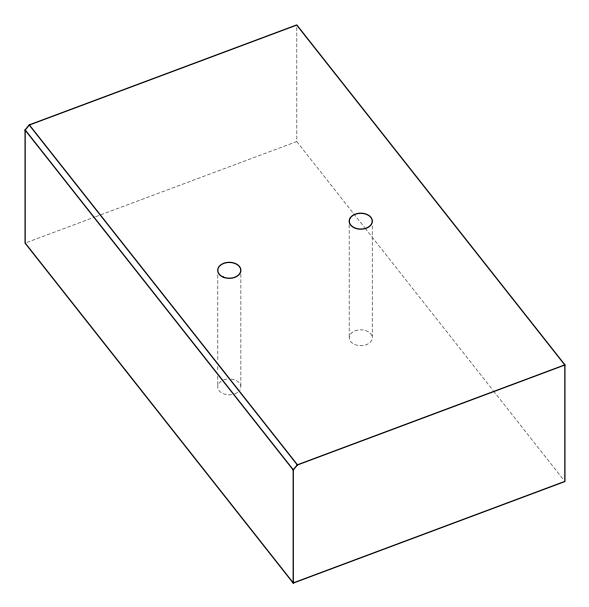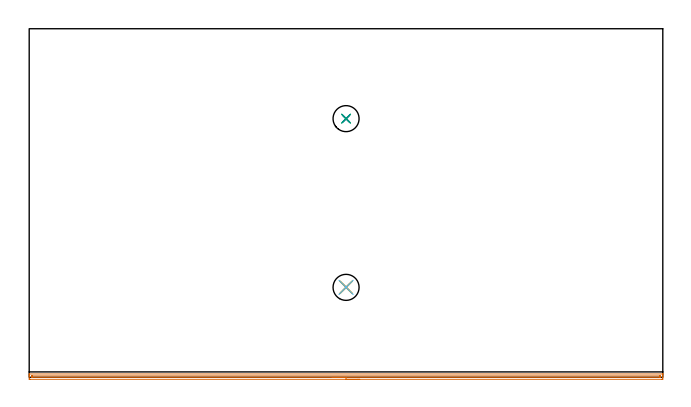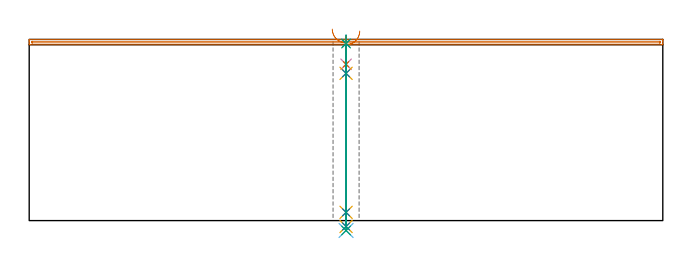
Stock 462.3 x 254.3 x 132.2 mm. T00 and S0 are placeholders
(PLAN: 9 operations, 7 tool changes, 10.3 min)
(1 AREA_MILL | FG_CHAMFER_SURFACE | UGT0205_001 | 7.55 min | 3516 mm3)
(2 SPOT_DRILL | STEP1HOLE | NXT0321_9005460120000 | 0.05 min | 182 mm3)
(3 SPOT_DRILL_1 | STEP1HOLE_1 | NXT0321_9005460120000 | 0.05 min | 182 mm3)
(4 DRILL_BLIND_HOLE_INTO_CENTER | STEP1HOLE | NXT0301_092 | 0.08 min | 1727 mm3)
(5 GUN_DRILL_THROUGH_HOLE | STEP1HOLE | UGT0307_009 | 0.66 min | 13005 mm3)
(6 DRILL_TO_ENLARGE_THROUGH_HOLE | STEP1HOLE | UGT0301_048 | 0.57 min | 22503 mm3)
(7 DRILL_BLIND_HOLE_INTO_CENTER_1 | STEP1HOLE_1 | NXT0301_092 | 0.08 min | 1725 mm3)
(8 GUN_DRILL_THROUGH_HOLE_1 | STEP1HOLE_1 | UGT0307_009 | 0.66 min | 13005 mm3)
(9 DRILL_TO_ENLARGE_THROUGH_HOLE_1 | STEP1HOLE_1 | UGT0301_048 | 0.57 min | 22506 mm3)
(TOOL UGT0205_001 | Chamfer Mill 20 x 3 x 45 deg. | D20 FL50 Z2)
(TOOL NXT0321_9005460120000 | NC Spot Drill, 142deg, 12mm, Carbide, Uncoated | D12 PA142 FL30 Z2)
(TOOL NXT0301_092 | Carbide Drill 12.1mm [860.1-1210-061A1-MM 2214] | D12.1 PA140 FL77 Z2)
(TOOL UGT0307_009 | Gun Drill 12 mm | D12 PA130 FL24 Z1)
(TOOL UGT0301_048 | Twist Drill 19 mm | D19 PA118 FL135 Z2)
(OP 1 AREA_MILL)
G17 G21 G94 G90
T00 M6
G54
G17 G0 G90 X241.15 Y-1.5 S1061 M3
G43 Z142.2 H0
Z138.3
G94 G1 X241.112 Z137.428 F250.
X240.998 Z136.564
X240.809 Z135.712
X240.547 Z134.88
X240.213 Z134.074
X239.81 Z133.3
X239.342 Z132.564
X238.811 Z131.872
X238.221 Z131.229
X237.578 Z130.64
X236.886 Z130.108
X236.15 Z129.64
X235.376 Z129.237
X234.57 Z128.903
X233.738 Z128.641
X232.887 Z128.452
X232.022 Z128.338
X231.15 Z128.3
X0.62
X0.017 Y-1.492 Z128.303
X0.007 Y-1.491 Z128.305
X0. Y-0.889 Z128.905
Y0.549 Z130.346
Y0.896 Z130.692
Y1.591 Z131.39
Y1.925 Z131.725
X0.007 Y2.339 Z132.131
X0.01 Y2.397 Z132.188
X0.174 Y2.4 Z132.2
X462.126
X462.294 Y2.398 Z132.189
X462.295
X462.297 Y2.337 Z132.129
X462.3 Y1.925 Z131.725
Y1.59 Z131.39
Y0.896 Z130.692
Y-0.344 Z129.453
X462.297 Y-0.889 Z128.905
X462.293 Y-1.491 Z128.305
X462.283 Y-1.492 Z128.303
X461.68 Y-1.5 Z128.3
X231.15
Y-0.086 Z129.714
X2.408
X2.318 Y-0.085 Z129.715
X2.139 Y-0.082 Z129.718
X2.024 Y-0.079 Z129.721
X2.009 Y-0.068 Z129.732
X2.007 Y-0.054 Z129.746
X2.003 Y0.004 Z129.804
X2. Y0.41 Z130.21
X2.001 Y0.896 Z130.696
X2.003 Y0.947 Z130.747
X2.006 Y0.972 Z130.772
X2.008 Y0.978 Z130.778
X2.05 Y0.98 Z130.78
X2.229 Y0.985 Z130.785
X2.318 Y0.986 Z130.786
X2.408
X459.893
X459.982 Y0.985 Z130.785
X460.161 Y0.982 Z130.782
X460.276 Y0.979 Z130.779
X460.291 Y0.968 Z130.768
X460.293 Y0.954 Z130.754
X460.297 Y0.896 Z130.696
X460.3 Y0.49 Z130.29
X460.299 Y0.004 Z129.804
X460.297 Y-0.047 Z129.753
X460.294 Y-0.072 Z129.728
X460.292 Y-0.078 Z129.722
X460.25 Y-0.08 Z129.72
X460.071 Y-0.085 Z129.715
X459.982 Y-0.086 Z129.714
X459.893
X231.15
X230.278 Z129.752
X229.414 Z129.866
X228.562 Z130.055
X227.73 Z130.317
X226.924 Z130.651
X226.15 Z131.054
X225.414 Z131.523
X224.722 Z132.054
X224.079 Z132.643
X223.49 Z133.286
X222.959 Z133.978
X222.49 Z134.714
X222.087 Z135.488
X221.753 Z136.294
X221.491 Z137.126
X221.302 Z137.978
X221.188 Z138.843
X221.15 Z139.714
G0 Z142.2
M5
M2
(OP 2 SPOT_DRILL)
G17 G21 G94 G90
T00 M6
G54
G17 G0 G90 X231.2 Y65.6 S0 M3
G43 Z142.2 H0
G94 G81 G98 Z129.2 F250. R135.2
G80
M5
M2
(OP 3 SPOT_DRILL_1)
G17 G21 G94 G90
T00 M6
G54
G17 G0 G90 X231.2 Y188.7 S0 M3
G43 Z142.2 H0
G94 G81 G98 Z129.2 F250. R135.2
G80
M5
M2
(OP 4 DRILL_BLIND_HOLE_INTO_CENTER)
G17 G21 G94 G90
T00 M6
G54
G17 G0 G90 X231.2 Y65.6 S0 M3
G43 Z142.2 H1
G94 G81 G98 Z114.05 F250. R134.2
G80
M5
M2
(OP 5 GUN_DRILL_THROUGH_HOLE)
G17 G21 G94 G90
T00 M6
G54
G17 G0 G90 X231.2 Y65.6 M8
G43 Z142.2 H0
Z128.346
S716 M3
G94 G1 Z107.436 F125. M26
G4 X.084
Z6. F250.
G4 X.084
Z-4.298 F125.
G4 X.084
M5
M9
G0 Z128.346
Z142.2
M2
(OP 6 DRILL_TO_ENLARGE_THROUGH_HOLE)
G17 G21 G94 G90
T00 M6
G54
G17 G0 G90 X231.2 Y65.6 S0 M3
G43 Z142.2 H0
G94 G73 G98 Z-7.208 F250. Q17.426 R134.2
G80
M5
M2
(OP 7 DRILL_BLIND_HOLE_INTO_CENTER_1)
G17 G21 G94 G90
T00 M6
G54
G17 G0 G90 X231.2 Y188.7 S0 M3
G43 Z142.2 H1
G94 G81 G98 Z114.05 F250. R134.2
G80
M5
M2
(OP 8 GUN_DRILL_THROUGH_HOLE_1)
G17 G21 G94 G90
T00 M6
G54
G17 G0 G90 X231.2 Y188.7 M8
G43 Z142.2 H0
Z128.346
S716 M3
G94 G1 Z107.436 F125. M26
G4 X.084
Z6. F250.
G4 X.084
Z-4.298 F125.
G4 X.084
M5
M9
G0 Z128.346
Z142.2
M2
(OP 9 DRILL_TO_ENLARGE_THROUGH_HOLE_1)
G17 G21 G94 G90
T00 M6
G54
G17 G0 G90 X231.2 Y188.7 S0 M3
G43 Z142.2 H0
G94 G73 G98 Z-7.208 F250. Q17.426 R134.2
G80
M5
M2
